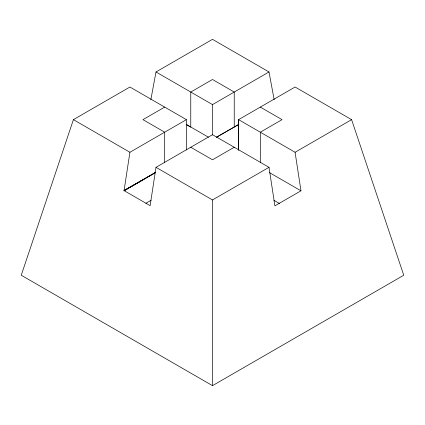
<?xml version="1.0" encoding="UTF-8"?>
<svg xmlns="http://www.w3.org/2000/svg" width="425" height="425" viewBox="0 0 425 425"><rect width="100%" height="100%" fill="white"/><g stroke="black" fill="none" stroke-linecap="round" stroke-linejoin="round"><path stroke-width="0.64" d="M238.579 149.982L238.579 119.648L295.083 152.272L300.974 190.804L274.895 205.859L269.004 167.328L212.5 134.704L155.996 167.328L150.137 205.663L124.058 190.607L129.917 152.272L186.421 119.648L186.421 149.982M150.854 99.673L155.996 71.968L212.5 39.344L269.004 71.968L274.157 99.668M186.421 119.648L129.917 87.024L73.408 119.648L21.25 275.241L212.5 385.656L403.75 275.241L351.592 119.648L295.083 87.024L238.579 119.648L238.701 150.296M164.688 107.1L142.954 119.648L164.688 132.196L164.688 162.531M155.996 71.968L212.5 104.593L269.004 71.968M124.058 190.607L155.529 172.433L124.058 190.607L141.222 180.875M238.813 124.35L216.506 137.232L238.797 124.44M124.026 190.804L155.481 172.646M234.233 147.252L212.5 159.8L190.767 147.252M145.876 203.283L151.045 200.303M155.996 167.328L212.5 199.952L269.004 167.328M295.083 152.272L351.592 119.648M260.312 107.1L282.046 119.648L260.312 132.196L260.312 162.69M186.187 124.355L208.494 137.232M186.187 124.53L190.767 127.176L190.767 92.044L212.5 79.496L234.233 92.044L234.233 126.995M269.477 172.619L300.974 190.804M273.955 200.303L279.698 203.617M73.408 119.648L129.917 152.272M212.5 104.593L212.5 134.927M212.5 199.952L212.5 385.656"/></g></svg>
